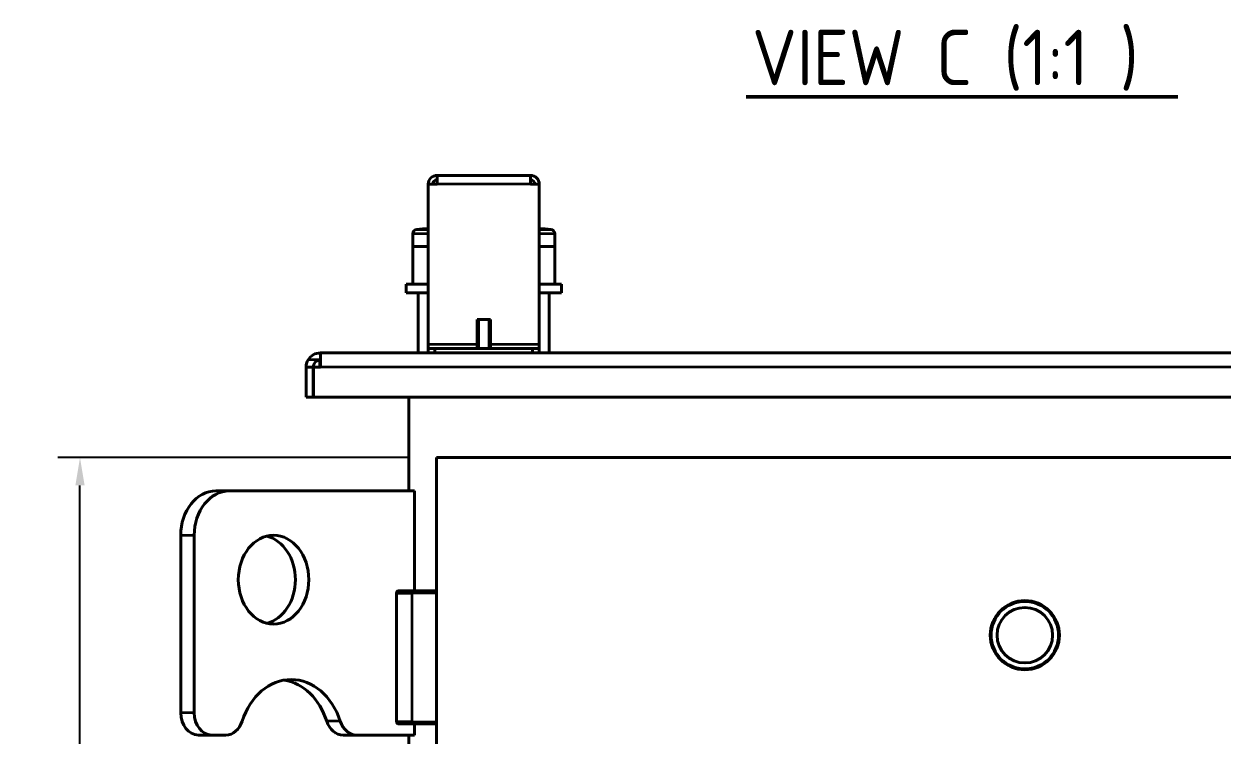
# Model space of a CAD drawing. Header units: millimetres. Extents: x 0 to 5945, y 0 to 4205.
# Drawn here: x 4442 to 4981, y 2192 to 2513 of the extents above; entities that cross this region are included whole.
import ezdxf

# ---------------------------------------------------------------- set-up
doc = ezdxf.new("R2010")
doc.units = ezdxf.units.MM
doc.header["$LTSCALE"] = 5
for name, color, linetype, lineweight in [('가시적인 것(ISO)', 3, 'Continuous', 40), ('가시적인 좁은 것(ISO)', 3, 'Continuous', 35), ('기호(ISO)', 5, 'Continuous', 25), ('치수(ISO)', 2, 'Continuous', 25)]:
    doc.layers.add(name, color=color, linetype=linetype, lineweight=lineweight)
doc.styles.add('치수 텍스트_PSTEK_POSCO', font='isocp.shx')
doc.styles.add('텍스트 스타일513', font='isocp.shx')
doc.dimstyles.new('치수_PSTEK_POSCO', dxfattribs={"dimscale": 5, "dimtxt": 3.5, "dimasz": 2.5, "dimexe": 2, "dimexo": 2.5, "dimgap": 1, "dimtad": 1, "dimrnd": 1e-08, "dimdsep": 46, "dimtxsty": '치수 텍스트_PSTEK_POSCO', "dimcen": 0.09, "dimdle": 10, "dimclrd": 7, "dimclre": 7, "dimclrt": 2, "dimadec": 1, "dimazin": 2, "dimtfac": 1, "dimtmove": 0, "dimatfit": 3, "dimfxl": 0, "dimtolj": 1, "dimlwd": -1, "dimlwe": -1, "dimarcsym": 0})

# ---------------------------------------------------------------- blocks, each defined once
blk = doc.blocks.new('*D54')
at = {"layer": 'Defpoints', "color": 0, "transparency": 16777216}
for p in [(4466.82, 2317.13), (4627.37, 2317.13), (4627.37, 1747.13)]:
    blk.add_point(p, dxfattribs=at)
at = {"layer": '치수(ISO)', "color": 7, "transparency": 16777216}
for p, q in [((4614.87, 2317.13), (4456.82, 2317.13)), ((4466.82, 1759.63), (4466.82, 2304.63)), ((4614.87, 1747.13), (4456.82, 1747.13))]:
    blk.add_line(p, q, dxfattribs=at)
for points in [[(4464.74, 2304.63), (4468.91, 2304.63), (4466.82, 2317.13)], [(4464.74, 1759.63), (4468.91, 1759.63), (4466.82, 1747.13)]]:
    blk.add_solid(points, dxfattribs=at)
at = {"layer": '치수(ISO)', "color": 2, "transparency": 16777216, "insert": (4453.07, 2016.37), "char_height": 17.5, "attachment_point": 4, "rotation": 90, "style": '치수 텍스트_PSTEK_POSCO'}
blk.add_mtext('\\A1;570', dxfattribs=at)

msp = doc.modelspace()

# ---------------------------------------------------------------- linework, layer by layer
at = {"layer": '가시적인 것(ISO)'}
for p, q in [((4627.674, 2440.326), (4623.674, 2440.326)), ((4623.674, 2368.326), (4623.674, 2440.326)), ((4627.674, 2440.326), (4627.674, 2444.326)), ((4627.674, 2444.326), (4669.674, 2444.326)), ((4669.674, 2444.326), (4669.674, 2440.326)), ((4673.674, 2440.326), (4669.674, 2440.326)), ((4673.674, 2440.326), (4673.674, 2368.326)), ((4616.674, 2412.326), (4616.674, 2417.982)), ((4680.674, 2412.326), (4680.674, 2417.982)), ((4616.674, 2395.326), (4616.674, 2412.326)), ((4616.674, 2412.326), (4622.785, 2412.326)), ((4622.785, 2412.326), (4623.674, 2412.326)), ((4673.674, 2412.326), (4674.562, 2412.326)), ((4674.562, 2412.326), (4680.674, 2412.326)), ((4680.674, 2395.326), (4680.674, 2412.326)), ((4623.674, 2395.326), (4613.674, 2395.326)), ((4613.674, 2391.326), (4613.674, 2395.326)), ((4613.674, 2391.326), (4623.674, 2391.326)), ((4619.174, 2364.326), (4619.174, 2391.326)), ((4683.674, 2395.326), (4673.674, 2395.326)), ((4673.674, 2391.326), (4683.674, 2391.326)), ((4678.174, 2364.326), (4678.174, 2391.326)), ((4683.674, 2391.326), (4683.674, 2395.326)), ((4651.674, 2379.326), (4645.674, 2379.326)), ((4645.674, 2366.326), (4645.674, 2379.326)), ((4651.674, 2366.326), (4651.674, 2379.326)), ((4575.074, 2364.326), (5209.674, 2364.326)), ((4575.074, 2364.326), (4575.074, 2361.126)), ((4623.674, 2366.326), (4623.674, 2368.326)), ((4626.674, 2366.326), (4623.674, 2366.326)), ((4623.674, 2366.326), (4623.674, 2364.326)), ((4626.674, 2364.326), (4626.674, 2366.326)), ((4626.674, 2366.326), (4670.674, 2366.326)), ((4673.674, 2366.326), (4670.674, 2366.326)), ((4670.674, 2366.326), (4670.674, 2364.326)), ((4673.674, 2366.326), (4673.674, 2368.326)), ((4673.674, 2364.326), (4673.674, 2366.326)), ((4574.874, 2361.126), (4574.874, 2357.926)), ((4574.874, 2361.126), (4575.074, 2361.126)), ((4575.074, 2361.126), (4575.074, 2357.926)), ((4571.874, 2357.926), (4568.674, 2357.926)), ((4568.674, 2357.926), (4568.674, 2344.326)), ((4571.874, 2344.326), (4571.874, 2357.926)), ((4575.074, 2357.926), (4571.974, 2357.926)), ((4571.974, 2357.926), (4571.974, 2344.326)), ((4568.674, 2344.326), (4571.874, 2344.326)), ((5212.774, 2344.326), (4571.974, 2344.326)), ((4614.874, 2302.126), (4614.874, 2344.326)), ((4627.374, 2317.126), (5157.374, 2317.126)), ((4627.374, 1747.126), (4627.374, 2317.126)), ((4534.147, 2302.126), (4528.072, 2302.126)), ((4617.548, 2302.126), (4534.147, 2302.126)), ((4617.548, 2257.126), (4617.548, 2302.126)), ((4512.186, 2202.126), (4512.186, 2282.126)), ((4518.261, 2282.126), (4518.261, 2202.126)), ((4609.374, 2198.126), (4609.374, 2256.126)), ((4610.374, 2257.126), (4616.374, 2257.126)), ((4616.374, 2257.126), (4627.374, 2257.126)), ((4616.374, 2197.126), (4610.374, 2197.126)), ((4627.374, 2197.126), (4616.374, 2197.126)), ((4617.548, 2192.126), (4617.548, 2197.126)), ((4520.129, 2192.126), (4526.204, 2192.126)), ((4526.204, 2192.126), (4532.494, 2192.126)), ((4585.326, 2192.126), (4591.401, 2192.126)), ((4591.401, 2192.126), (4617.548, 2192.126)), ((4614.874, 1867.126), (4614.874, 2192.126))]:
    msp.add_line(p, q, dxfattribs=at)
for radius in [15.58, 15.2, 12.5]:
    msp.add_circle((4892.374, 2237.126), radius, dxfattribs=at)
for centre, radius, start, end in [((4627.674, 2440.326), 4, 90, 180), ((4627.674, 2440.326), 2, 90, 180), ((4669.674, 2440.326), 4, 0, 90), ((4669.674, 2440.326), 2, 0, 90), ((4618.674, 2417.982), 2, 95.13004, 180), ((4648.674, 2083.817), 337.509, 94.24791, 95.13004), ((4648.674, 2083.817), 337.509, 84.86996, 85.75209), ((4678.674, 2417.982), 2, 0, 84.86996), ((4575.074, 2357.926), 6.4, 90, 150), ((4575.074, 2357.926), 6.4, 150, 180), ((4575.074, 2357.926), 3.2, 93.58332, 180), ((4610.374, 2256.126), 1, 90, 180), ((4610.374, 2198.126), 1, 180, 270)]:
    msp.add_arc(centre, radius, start, end, dxfattribs=at)
for centre, major_axis, start_param, end_param in [((4528.072, 2282.126), (0, 20), 0, 1.5707963), ((4534.147, 2282.126), (0, 20), 0, 1.5707963), ((4547.929, 2262.126), (0, -20), 0.1923988, 2.9491938), ((4561.947, 2187.126), (0, 30), 5.0967858, 7.4695849), ((4555.872, 2187.126), (0, 30), 5.0967858, 6.1553615), ((4520.129, 2202.126), (0, -10), 4.712389, 6.2831853), ((4526.204, 2202.126), (0, -10), 4.712389, 6.2831853), ((4532.494, 2202.126), (0, -10), 0, 1.1863996), ((4585.326, 2202.126), (0, -10), 5.0967858, 6.2831853), ((4591.401, 2202.126), (0, -10), 5.0967858, 6.2831853)]:
    msp.add_ellipse(centre, major_axis=major_axis, ratio=0.7943003, start_param=start_param, end_param=end_param, dxfattribs=at)
msp.add_ellipse((4554.004, 2262.126), major_axis=(0, 20), ratio=0.7943003, dxfattribs=at)
at = {"layer": '가시적인 좁은 것(ISO)'}
for p, q in [((4669.674, 2440.326), (4627.674, 2440.326)), ((4623.674, 2417.982), (4616.674, 2417.982)), ((4618.495, 2419.974), (4623.674, 2419.974)), ((4673.674, 2419.974), (4678.853, 2419.974)), ((4680.674, 2417.982), (4673.674, 2417.982)), ((4646.273, 2379.326), (4646.273, 2366.326)), ((4646.273, 2379.326), (4646.273, 2366.326)), ((4651.075, 2366.326), (4651.075, 2379.326)), ((4651.075, 2366.326), (4651.075, 2379.326)), ((4623.674, 2368.326), (4645.674, 2368.326)), ((4651.674, 2368.326), (4673.674, 2368.326)), ((4574.874, 2361.126), (4569.531, 2361.126)), ((5209.674, 2357.926), (4575.074, 2357.926)), ((4512.186, 2282.126), (4518.261, 2282.126)), ((4609.374, 2256.126), (4616.374, 2256.126)), ((4616.374, 2257.126), (4616.374, 2256.126)), ((4627.374, 2256.126), (4616.374, 2256.126)), ((4616.374, 2198.126), (4616.374, 2256.126)), ((4518.261, 2202.126), (4512.186, 2202.126)), ((4584.037, 2198.376), (4577.962, 2198.376)), ((4616.374, 2198.126), (4609.374, 2198.126)), ((4616.374, 2198.126), (4616.374, 2197.126)), ((4616.374, 2198.126), (4627.374, 2198.126))]:
    msp.add_line(p, q, dxfattribs=at)
at = {"layer": '기호(ISO)', "color": 7, "lineweight": 50}
msp.add_line((4766.867, 2479.701), (4961.325, 2479.701), dxfattribs=at)

# ---------------------------------------------------------------- texts
at = {"layer": '기호(ISO)', "color": 7, "insert": (4769.487, 2482.465), "char_height": 25, "attachment_point": 7, "style": '텍스트 스타일513'}
msp.add_mtext('VIEW C (1:1 )', dxfattribs=at)

# ---------------------------------------------------------------- dimensions: what is measured, and where the dimension line sits
at = {"layer": '치수(ISO)', "color": 7}
dim = msp.add_linear_dim(base=(4466.824, 2317.126), p1=(4627.374, 1747.126), p2=(4627.374, 2317.126), angle=270, dimstyle='치수_PSTEK_POSCO', override={"dimdec": 2, "dimtp": 0, "dimtm": 0, "dimtdec": 2, "dimtofl": 0, "dimatfit": 1}, dxfattribs=at)
dim.commit()
dim.dimension.update_dxf_attribs({"geometry": '*D54', "text_midpoint": (4466.824, 2032.126), "dimtype": 160})

doc.saveas('drawing.dxf')
